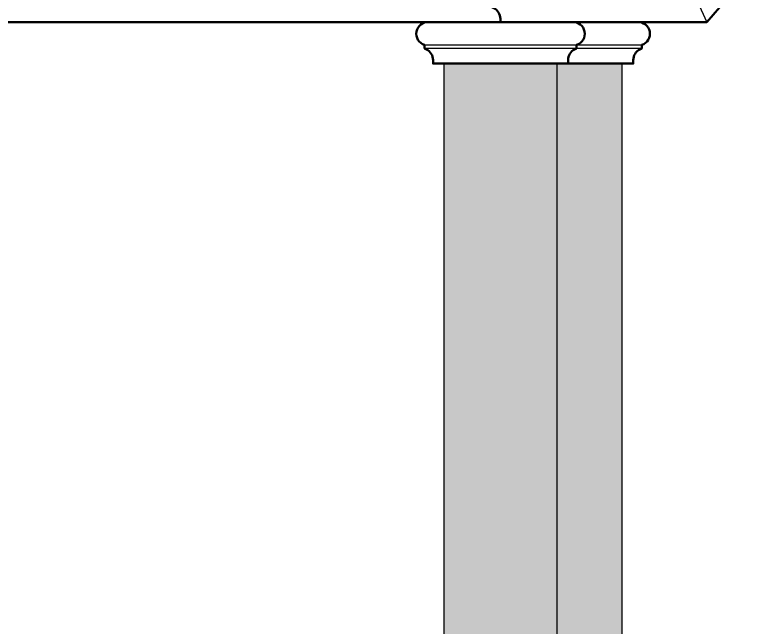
# Model space of a CAD drawing. Header units: metres. Extents: x -109 to 591, y -5 to 592.
# Drawn here: x 567.719 to 569.398, y 7.984 to 9.392 of the extents above; entities that cross this region are included whole.
import ezdxf

# ---------------------------------------------------------------- set-up
doc = ezdxf.new("R2010")
doc.units = ezdxf.units.M
doc.header["$LTSCALE"] = 0.03
for name, color, linetype, lineweight in [('HATCH SECCION', 8, 'Continuous', 5), ('Moldura con Espesor', 43, 'Continuous', 50), ('Muro bajo', 7, 'Continuous', 30)]:
    doc.layers.add(name, color=color, linetype=linetype, lineweight=lineweight)
doc.layers.add('MOLDURA', color=43, linetype='Continuous')

msp = doc.modelspace()

# ---------------------------------------------------------------- hatches: boundary and pattern name
at = {"layer": 'HATCH SECCION'}
for points in [[(568.9671, 9.2799), (568.7073, 9.2799), (568.7073, 7.8249), (568.9671, 7.8249)], [(569.1171, 9.2799), (568.9671, 9.2799), (568.9671, 7.8249), (569.1171, 7.8249)]]:
    msp.add_hatch(color=31, dxfattribs=at).paths.add_polyline_path(points)

# ---------------------------------------------------------------- linework, layer by layer
at = {"layer": 'MOLDURA'}
for p, q in [((569.2685, 9.4699), (569.3122, 9.3749)), ((568.6623, 9.3226), (569.1621, 9.3226)), ((569.1621, 9.3146), (568.6623, 9.3146))]:
    msp.add_line(p, q, dxfattribs=at)
at = {"layer": 'Moldura con Espesor'}
for p, q in [((569.3122, 9.3749), (567.0201, 9.3749)), ((568.6818, 9.2799), (569.1171, 9.2799))]:
    msp.add_line(p, q, dxfattribs=at)
for points in [[(568.8622, 9.4699), (568.8272, 9.4699, 0.898589), (568.8172, 9.4176), (568.8172, 9.4096), (568.8216, 9.4072, -0.285035), (568.8367, 9.3829), (568.8367, 9.3749), (568.8622, 9.3749)], [(568.7073, 9.3749), (568.6723, 9.3749, 0.898589), (568.6623, 9.3226), (568.6623, 9.3146), (568.6667, 9.3122, -0.285035), (568.6818, 9.2879), (568.6818, 9.2799), (568.7073, 9.2799)], [(568.9671, 9.3749), (569.0021, 9.3749, -0.898589), (569.0121, 9.3226), (569.0121, 9.3146), (569.0076, 9.3122, 0.285035), (568.9926, 9.2879), (568.9926, 9.2799), (568.9671, 9.2799)], [(569.1171, 9.3749), (569.1521, 9.3749, -0.898589), (569.1621, 9.3226), (569.1621, 9.3146), (569.1576, 9.3122, 0.285035), (569.1426, 9.2879), (569.1426, 9.2799), (569.1171, 9.2799)]]:
    msp.add_lwpolyline(points, format="xyb", dxfattribs=at)
msp.add_arc((570.5942, 8.3052), 1.6697, 91.7321, 140.1592, dxfattribs=at)
at = {"layer": 'Muro bajo'}
for p, q in [((568.7073, 7.8249), (568.7073, 9.2799)), ((568.9671, 7.8249), (568.9671, 9.2799)), ((569.1171, 7.8249), (569.1171, 9.2799))]:
    msp.add_line(p, q, dxfattribs=at)

doc.saveas('drawing.dxf')
